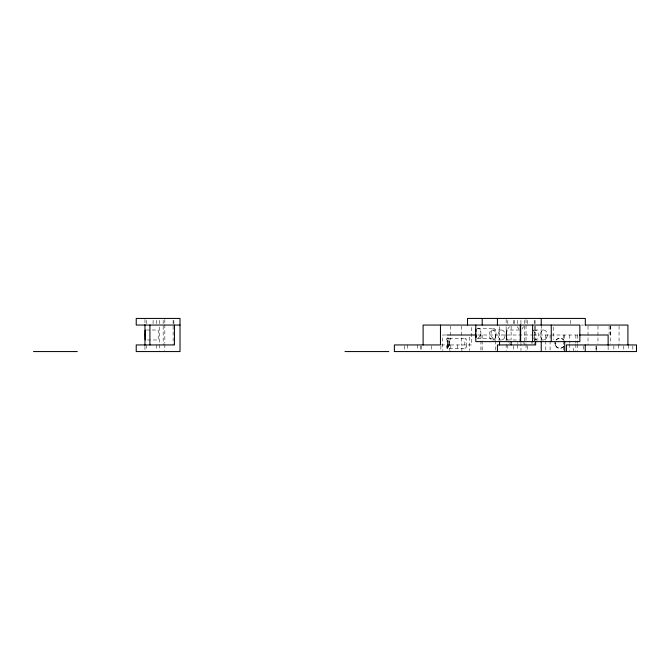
<?xml version="1.0" encoding="UTF-8"?>
<svg xmlns="http://www.w3.org/2000/svg" width="670" height="670" viewBox="0 0 670 670"><rect width="100%" height="100%" fill="white"/><g stroke="black" fill="none" stroke-linecap="round" stroke-linejoin="round"><path stroke-width="0.5" stroke-dasharray="3.35 2.51" d="M461.881 351.566L461.89 344.941M573.62 351.566L573.62 345.887M610.571 335L610.571 325.059M519.409 330.025L506.579 330.025L506.428 335L506.57 339.966L519.409 339.975M506.604 339.916L506.604 330.084M480.8 334.874L480.298 335.946M581.393 325.059L583.436 325.059M477.291 328.375L493.564 328.375M146.362 330.025L158.204 330.025L158.204 339.975L146.362 339.975M492.534 330.025L501.612 330.025M534.719 330.025L543.789 330.025M445.659 335L442.677 335L442.677 350.536M477.71 335L533.019 335M533.429 335L579.491 335M449.227 338.317L465.683 338.317M477.291 338.317L493.564 338.317M492.534 339.975L501.612 339.975M534.719 339.975L543.789 339.975M441.279 344.941L445.835 344.941M450.399 344.941L471.437 344.941L471.437 326.106M449.227 348.258L465.683 348.258M556.393 346.784L555.33 345.201M480.298 330.737L480.8 331.809M555.045 344.263L555.045 342.303A4.975 4.975 0 0 0 563.78 346.415M583.545 345.887L583.553 351.566M632.832 345.887L632.832 349.673M628.427 344.941L628.427 349.673M623.778 345.887L623.778 351.566M619.055 326.106L619.055 344.941M618.485 344.941L618.485 349.673M613.846 345.887L613.846 349.673M610.571 326.106L610.571 343.894M609.114 326.106L609.114 334.481M608.134 346.39L608.134 350.536M597.967 326.106L597.967 343.894M596.149 345.887L596.149 349.673M588.025 326.106L588.025 344.941M577.582 335L577.582 343.283M577.582 344.321L577.582 350.536M575.857 335L575.857 343.283M575.857 344.321L575.857 350.536M570.631 320.327L570.631 324.113M569.785 335L569.785 343.283M569.785 344.321L569.785 350.536M564.71 335L564.71 340.176M563.319 335L563.319 350.536M553.227 327.128L553.227 339.556M550.078 335L550.078 350.536M545.782 335L545.782 350.536M541.226 325.059L541.226 340.352M535.648 326.106L535.648 339.707M535.045 320.327L535.045 324.113M534.325 320.327L534.325 325.059M534.325 326.106L534.325 341.8M534.325 342.847L534.325 344.941M532.667 342.512L532.667 343.367M527.382 320.327L527.382 324.113M527.382 345.887L527.382 349.673M526.034 319.464L526.034 343.283M526.034 344.321L526.034 350.536M524.375 320.327L524.375 325.059M524.375 326.106L524.375 341.8M524.375 342.847L524.375 344.941M520.95 320.327L520.95 324.113M520.95 342.395L520.95 350.552M517.751 320.327L517.751 324.113M517.751 344.941L517.751 349.673M514.284 320.327L514.284 324.113M513.329 320.327L513.329 324.113M513.329 345.887L513.329 349.673M511.126 326.106L511.126 339.707M507.81 320.327L507.81 325.059M507.81 344.941L507.81 349.673M506.151 319.464L506.151 325.679M506.151 326.717L506.151 350.536M499.527 326.633L499.527 339.765M495.423 335L495.423 350.536M482.174 335L482.174 350.536M480.934 335L480.934 350.536M469.494 337.069L469.494 350.536M461.488 326.106L461.488 344.941M457.283 344.941L457.283 349.673M450.801 344.941L450.801 351.566M450.341 326.106L450.341 339.707M449.478 348.459L449.478 350.536M440.86 345.887L440.86 351.566M431.631 345.887L431.631 349.673M421.69 345.887L421.69 351.566M420.375 345.887L420.375 349.673M417.536 344.941L417.536 349.673M407.595 344.941L407.595 349.673M404.471 345.887L404.471 349.673M173.848 320.327L173.848 324.113M173.12 320.327L173.12 325.059M173.12 326.106L173.12 344.941M164.837 319.464L164.837 323.61M164.837 324.649L164.837 343.283M164.837 344.321L164.837 350.536M163.179 320.327L163.179 325.059M163.179 326.106L163.179 344.941M159.753 320.327L159.753 324.113M159.753 327.094L159.753 350.552M156.554 320.327L156.554 324.113M156.554 344.941L156.554 349.673M153.087 320.327L153.087 324.113M146.613 320.327L146.613 325.059M146.613 344.941L146.613 349.673M144.955 319.464L144.955 323.61M144.955 346.39L144.955 350.536M480.063 335.645A4.95 2.161 -71.4 0 1 477.434 338.392M480.717 331.843A4.221 3.643 -87.1 0 1 480.683 334.824M477.417 328.208A4.95 3.258 75.8 0 1 480.784 330.101M533.488 330.318A4.975 3.677 -90 0 1 538.404 335A4.975 3.677 -90 0 1 533.488 339.682M517.081 326.625A9.941 7.027 89.4 0 1 519.258 329.699M517.944 342.554A9.941 7.027 89.4 0 1 517.106 343.425M533.563 329.833A9.941 7.027 -87.4 0 1 533.395 340.025M531.955 342.412A9.941 7.027 -87.4 0 1 531.126 343.291M509.585 343.375A9.941 6.968 90 0 1 508.765 342.504M507.349 340.084A9.941 6.968 90 0 1 509.585 326.625M523.697 343.3A9.941 6.792 90 0 1 522.91 342.412M521.922 329.196A9.941 6.792 90 0 1 523.697 326.7M556.058 340.151A4.975 4.975 0 0 1 563.78 340.151M555.447 345.134A4.456 3.744 -90 0 1 555.162 342.571M563.629 346.532A4.95 4.74 -9.6 0 1 556.226 346.943M556.318 339.715A4.95 4.757 -48.1 0 1 563.713 339.966M596.158 351.566L596.116 345.887L596.149 351.566M495.599 336.206A4.975 2.487 -90 0 0 493.79 328.392A4.975 2.487 -90 0 0 491.311 335.435A4.975 2.487 -90 0 0 495.599 336.206M546.661 337.864A4.975 3.518 -90 0 0 544.107 330.05A4.975 3.518 -90 0 0 540.598 337.085A4.975 3.518 -90 0 0 546.661 337.864M504.485 337.864A4.975 3.518 -90 0 0 501.922 330.05A4.975 3.518 -90 0 0 498.421 337.085A4.975 3.518 -90 0 0 504.485 337.864M495.373 337.688A4.975 3.35 -90 0 0 492.71 330.034A4.975 3.35 -90 0 0 489.569 337.286A4.975 3.35 -90 0 0 495.373 337.688M466.387 346.147A4.975 0.863 -90 0 0 465.759 338.333A4.975 0.863 -90 0 0 464.896 345.377A4.975 0.863 -90 0 0 466.387 346.147"/><path stroke-width="1" d="M180.021 325.059L180.021 318.434L136.228 318.434L136.228 325.059L180.021 325.059L180.021 351.566L136.228 351.566L136.228 344.941L174.451 344.941L174.451 325.059M475.8 325.059L475.8 333.593M541.226 318.434L541.226 325.059M475.8 333.836L475.8 341.625L579.851 341.625L579.851 325.059L423.113 325.059L423.113 344.941M475.8 331.885L475.926 329.841M447.292 345.201L447.016 346.784M449.294 344.816L448.917 345.887M585.186 325.059L627.916 325.059L627.916 344.941M446.907 335L476.11 335M579.491 335L608.134 335L608.134 345.352M33.5 351.566L77.293 351.566M344.991 351.566L388.793 351.566M448.917 340.678L449.294 341.75M447.15 340.519L447.292 341.373M475.926 336.842L475.8 334.799M585.312 325.059L585.312 318.434L467.526 318.434L467.526 325.059M585.237 344.941L585.237 351.566M566.418 351.566L566.418 344.941L636.5 344.941L636.5 351.566L394.362 351.566L394.379 344.941L440.458 344.941L440.458 325.059M564.71 341.214L564.71 351.566M551.259 325.059L551.259 341.625M541.226 341.373L541.226 351.566M535.648 341.8L535.648 344.941L497.425 344.941L497.425 351.566M532.6 325.059L532.6 341.625M520.649 325.059L520.649 341.625M520.263 325.059L520.263 341.625M511.126 341.8L511.126 344.941M499.527 341.507L499.527 344.941M497.425 318.434L497.425 325.059M482.207 318.434L482.207 325.059M149.921 325.059L149.921 344.941M144.955 324.649L144.955 345.352M476.11 337.236A4.95 2.161 -71.4 0 1 476.01 336.742M475.717 329.59A4.95 3.258 75.8 0 1 475.951 329.213M447.518 341.022A4.456 1.725 -90 0 1 447.518 345.553M448.816 345.008A4.95 0.586 -73.2 0 1 447.326 348.308A4.95 0.586 -73.2 0 1 447.401 346.03M449.151 341.826A4.221 2.697 -88.1 0 1 449.109 344.715M446.781 339.33A4.95 1.826 78.5 0 1 449.101 339.095M145.231 334.757L145.365 339.966L145.348 330.084L145.231 334.757"/></g></svg>
